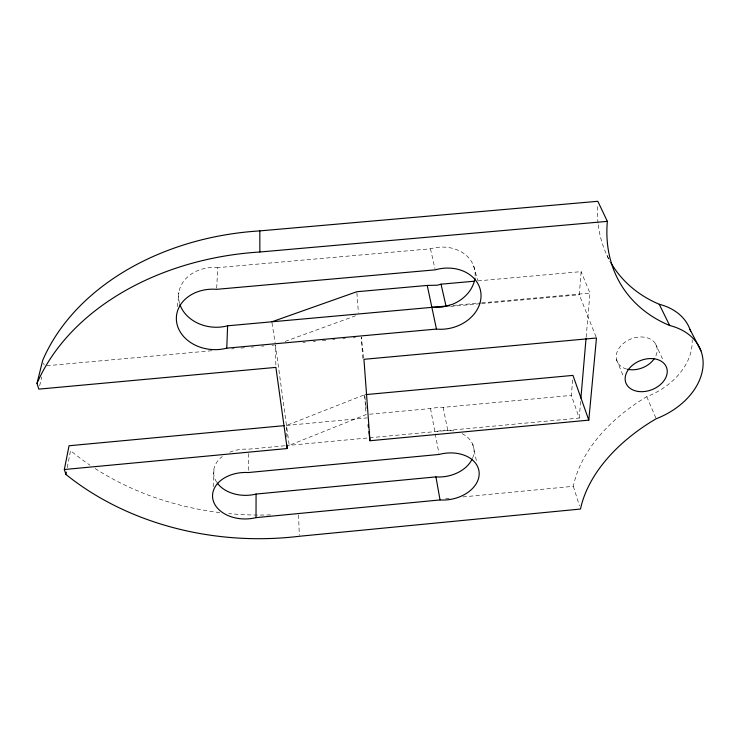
<?xml version="1.0" encoding="UTF-8"?>
<svg xmlns="http://www.w3.org/2000/svg" width="740" height="740" viewBox="0 0 740 740"><rect width="100%" height="100%" fill="white"/><g stroke="black" fill="none" stroke-linecap="round" stroke-linejoin="round"><path stroke-width="0.56" stroke-dasharray="3.7 2.78" d="M248.261 470.307L248.464 451.4M213.185 486.744L213.999 468.799M216.691 288.193L217.773 267.639L430.467 248.807A36.251 29.831 -13.9 0 1 475.071 276.982M285.825 445.665L579.198 418.072L571.382 395.391L572.603 379.842M596.061 336.968L579.3 294.77L581.122 271.636L477.772 280.895M579.198 418.072L580.928 397.917M586.154 337.135L589.937 293.077L581.122 271.636M177.461 306.712L178.886 292.356M67.22 467.625L70.541 450.632A263.551 213.351 0.7 0 0 90.002 465.173M39.627 385.818L41.782 376.993M286.833 436.989L286.491 425.435L364.607 394.725L365.634 403.541M285.168 341.399L356.393 315.499M369.556 414.233L430.532 408.545L439.856 407.111L443.149 407.37L571.382 395.391M445.674 498.584L449.125 498.251M462.925 496.919L573.334 486.31A153.291 99.992 -20.1 0 1 646.76 396.686A64.676 47.527 -21.4 0 0 692.131 339.743M286.491 425.435L367.308 417.878M284.697 445.776L248.483 449.18A32.051 23.125 -0.5 0 0 229.863 452.168M452.945 305.444L480.575 302.956M481.721 302.845L589.937 293.077M450.531 306.406L480.427 303.705M481.574 303.604L579.3 294.77M46.768 365.745L212.251 350.686M231.787 348.91L234.081 348.697M240.981 348.068L244.431 347.754M251.322 347.125L253.617 346.921M261.664 346.19L263.967 345.978M272.006 345.247L274.309 345.034M302.91 342.435L305.204 342.222M313.205 341.492L315.499 341.288M322.363 340.659L325.794 340.354M332.658 339.725L334.943 339.512M342.953 338.791L345.238 338.578M353.248 337.847L355.542 337.644M453.786 430.884L444.407 430.18L434.843 431.651L430.532 408.545M655.483 343.739L663.595 361.24M606.966 255.346L609.797 261.581M646.76 396.686L656.186 418.757M616.494 359.594L623.33 376.244M573.334 486.31L579.476 505.799M43.595 363.118L44.178 365.014M473.637 265.928L477.633 280.414M430.467 248.807L434.963 268.731M472.712 444.231L476.838 462.667M443.149 407.37L447.774 430.43M435.25 433.825L438.894 453.361M271.996 322.908L275.114 342.731M363.803 358.206L361.259 337.125L362.878 358.733M365.764 404.651L366.282 409.054M356.902 292.892L358.382 312.419M364.607 394.725L366.106 414.557L289.22 445.351L275.456 344.933L275.872 366.263M298.544 514.975L299.33 535.149M608.835 259.093A167.666 125.68 -33.2 0 1 598.179 224.303M598.059 223.184A167.666 125.68 -33.2 0 1 597.55 205.59M462.112 433.668A31.811 23.097 -10.3 0 1 472.638 457.977M179.57 303.4A36.639 29.84 4.7 0 1 217.773 267.639M626.651 369.066A21.201 15.531 -21.6 0 1 618.363 349.289A21.201 15.531 -21.6 0 1 645.04 337.311A21.201 15.531 -21.6 0 1 655.825 355.959M270.47 514.874A263.551 213.351 0.7 0 1 228.743 513.579M219.743 512.589A263.551 213.351 0.7 0 1 94.637 468.235M216.663 482.175A32.051 23.125 -0.5 0 1 222.296 456.497"/><path stroke-width="1.11" d="M256.012 517.63A32.81 23.245 -0.7 0 1 212.778 498.723A32.81 23.245 -0.7 0 1 248.233 472.536L439.098 454.443A32.569 23.208 -10.2 0 1 479.178 473.286A32.569 23.208 -10.2 0 1 440.05 499.935L256.012 517.63L256.077 494.061A32.051 23.125 -0.5 0 1 217.255 483.044M226.782 348.161A37.638 30.201 4.1 0 1 176.712 322.64A37.638 30.201 4.1 0 1 216.635 289.331L435.213 269.841A37.231 30.174 -13.6 0 1 481.037 295.204A37.231 30.174 -13.6 0 1 436.461 329.078L226.782 348.161L227.606 325.804A36.639 29.84 4.7 0 1 179.913 304.482M580.928 397.917L586.052 338.282M588.799 420.135L596.468 337.995L363.941 359.316L369.982 440.744L588.799 420.135L572.954 375.393L365.754 394.614M65.897 474.423L64.334 469.521L287.175 448.542L275.891 367.382L38.813 389.129L37 383.403L42.726 360.278A244.727 183.381 -1.7 0 1 259.823 230.899L597.827 201.299L607.355 221.362A172.466 127.382 -32.4 0 0 669.654 325.498A66.313 47.897 -20.9 0 1 702.713 368.862A66.313 47.897 -20.9 0 1 656.186 418.757A156.825 100.252 -19.7 0 0 580.493 509.046L299.376 536.269A270.683 215.821 0.4 0 1 65.897 474.423L66.332 472.157M64.334 469.521L69.042 445.757L284.188 425.648M271.821 321.808L356.819 291.736L427.239 285.427L437.451 285.187L441.031 284.188L474.331 281.209M256.077 494.061L435.925 476.893A31.811 23.097 -10.3 0 0 472.213 458.939M227.606 325.804L449.485 305.759M37 383.403A250.823 184.722 -1.9 0 1 259.851 252.007L607.355 221.362M431.864 307.35L442.363 307.082L452.593 304.26A36.251 29.831 -13.9 0 0 474.941 278.111M689.976 329.402L700.947 350.815M610.861 262.746A167.666 125.68 -33.2 0 0 659.238 304.269L669.654 325.498M441.031 284.188L446.035 306.073M427.239 285.427L436.461 329.078M435.925 476.893L440.05 499.935M368.113 424.742L368.381 427.026M368.909 431.596L369.982 440.744M287.074 445.073L287.175 448.542M259.823 230.899L259.851 252.007M659.238 304.269A64.676 47.527 -21.4 0 1 690.651 331.4M654.428 358.456A21.201 15.531 -21.6 0 1 627.594 369.297M638.444 391.488A21.738 15.642 -21.1 0 0 667.018 369.168A21.738 15.642 -21.1 0 0 633.135 364.709A21.738 15.642 -21.1 0 0 638.444 391.488"/></g></svg>
